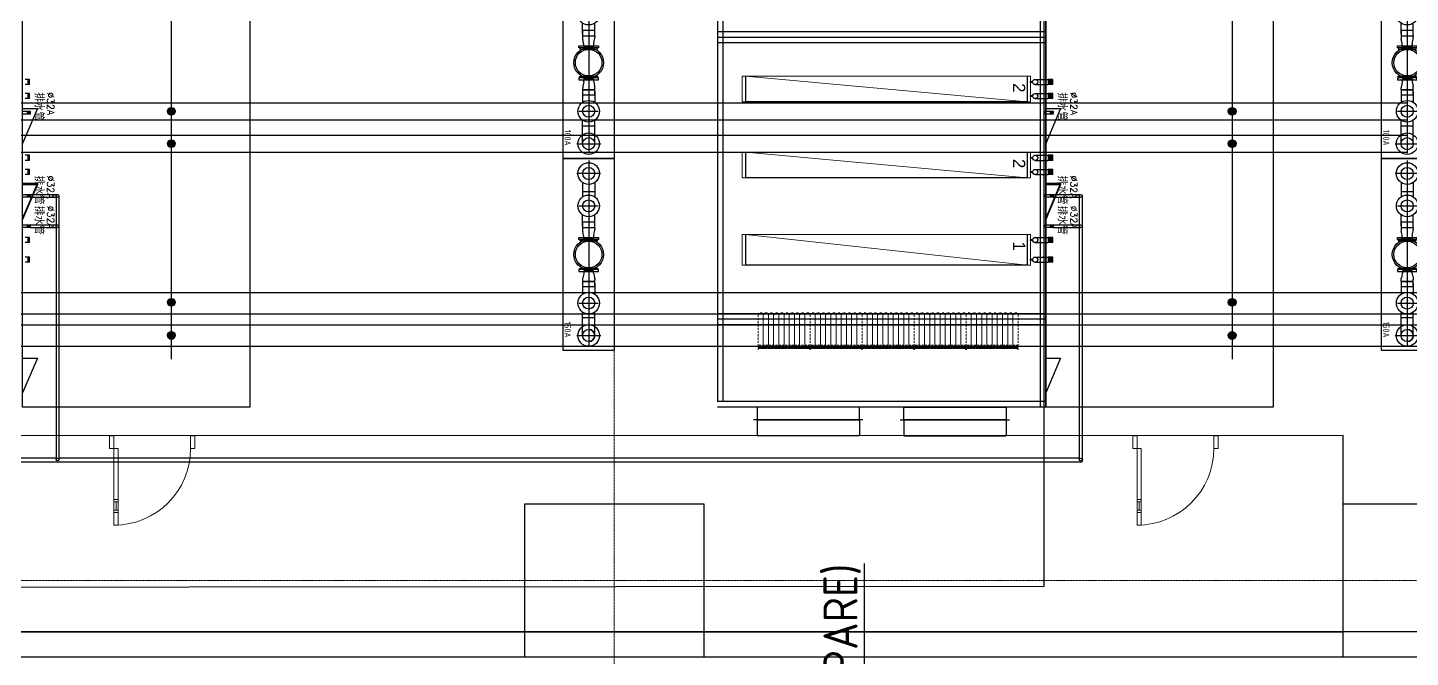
# Model space of a CAD drawing. Header units: millimetres. Extents: x -635893 to 717484, y -2208734 to -1510957.
# Drawn here: x -102925 to -86708, y -1640057 to -1632671 of the extents above; entities that cross this region are included whole.
import ezdxf
from ezdxf.enums import TextEntityAlignment as Align

# ---------------------------------------------------------------- set-up
doc = ezdxf.new("R2010")
doc.units = ezdxf.units.MM
for name, pattern in [('DASHEDX2', [38.1, 25.4, -12.7]), ('IDA - Grid Line', [3500, 2000, -500, 500, -500]), ('XFM1Q40$0$CENTER2', [1.125, 0.75, -0.125, 0.125, -0.125])]:
    doc.linetypes.add(name, pattern=pattern)
for name, color, linetype in [('0-CHR-中溫', 30, 'Continuous'), ('0-CHR-低溫', 4, 'Continuous'), ('0-CHS-中溫', 3, 'Continuous'), ('0-CHS-低溫', 5, 'Continuous'), ('0-Cod-冷凝排水', 150, 'Continuous'), ('000_CTCI_CR', 170, 'Continuous'), ('000_CTCI_CSA', 7, 'Continuous'), ('200', 7, 'Continuous'), ('M-CEQPM-MAU', 22, 'Continuous'), ('M-EQPM-TXT', 4, 'Continuous'), ('XFM1P40$0$$0$M-PIPE-TEXT-ARROR', 250, 'Continuous'), ('XFM1Q40$0$M-FOUN-LINE', 2, 'Continuous'), ('XFM1Q40$0$M-PIPE-CHWR13', 94, 'Continuous'), ('XFM1Q40$0$M-PIPE-CHWR13_CL', 93, 'XFM1Q40$0$CENTER2'), ('XFM1Q40$0$M-PIPE-CHWS5', 160, 'Continuous'), ('XFM1Q40$0$M-PIPE-CHWS5_CL', 161, 'XFM1Q40$0$CENTER2'), ('XFM1Q40$0$M-PIPE-VAVE', 2, 'Continuous'), ('XFM1Q40$0$M-PIPE-WWR28', 22, 'Continuous'), ('XFM1Q40$0$M-PIPE-WWS35', 10, 'Continuous')]:
    doc.layers.add(name, color=color, linetype=linetype)
for name, color, linetype, lineweight in [('1co fi', 2, 'Continuous', 13), ('A-_ANOTGRID_E', 7, 'Continuous', 9), ('A-_DOOR----_E', 7, 'Continuous', 9)]:
    doc.layers.add(name, color=color, linetype=linetype, lineweight=lineweight)
doc.styles.add('AA-TXT', font='isocp.shx', dxfattribs={"bigfont": 'chineset.shx'})
doc.styles.add('CHINA', font='simplex.shx', dxfattribs={"bigfont": 'chineset.shx'})
doc.styles.add('XFM1Q40$0$aa-txt', font='isocp.shx', dxfattribs={"bigfont": 'chineset.shx'})
doc.dimstyles.new('ISO-25', dxfattribs={"dimtxt": 2.5, "dimasz": 2.5, "dimexe": 1.25, "dimexo": 0.625, "dimtad": 1, "dimtxsty": 'Standard', "dimcen": 2.5, "dimadec": 0, "dimazin": 0, "dimtfac": 1, "dimtmove": 0, "dimatfit": 3, "dimfxl": 1, "dimarcsym": 0})

# ---------------------------------------------------------------- blocks, each defined once
blk = doc.blocks.new('XFM1Q40$0$R5-4')
at = {"color": 30}
for p, q in [((-5.7, 0), (-5.7, -1.6)), ((-5.7, 0), (5.7, 0)), ((-7.1, -12.7), (-7.1, -10.4)), ((7.1, -12.7), (-7.1, -12.7)), ((-5.9, -3.6), (-6.9, -8.5)), ((5.7, 0), (5.7, -1.6)), ((5.9, -3.6), (6.9, -8.5)), ((7.1, -12.7), (7.1, -10.4))]:
    blk.add_line(p, q, dxfattribs=at)
for centre, start, end in [((2.9, -10.4), 168.8131, 180), ((-15.7, -1.6), 348.8131, 0), ((15.7, -1.6), 180, 191.1869), ((-2.9, -10.4), 0, 11.1869)]:
    blk.add_arc(centre, 10, start, end, dxfattribs=at)
blk = doc.blocks.new('MT WATER')
at = {"layer": 'XFM1Q40$0$M-FOUN-LINE', "elevation": 0}
blk.add_lwpolyline([(-108645, -1636457), (-108645, -1634207), (-108045, -1634207), (-108045, -1636457)], close=True, dxfattribs=at)
at = {"layer": 'XFM1Q40$0$M-PIPE-CHWR13', "color": 30}
for p, q in [((-108416, -1634994, 0), (-108416, -1634869, 0)), ((-108274, -1634994, 0), (-108274, -1634869, 0)), ((-108416, -1635669, 0), (-108416, -1635793, 0)), ((-108273, -1635669, 0), (-108273, -1635793, 0))]:
    blk.add_line(p, q, dxfattribs=at)
at = {"layer": 'XFM1Q40$0$M-PIPE-CHWR13', "color": 30, "elevation": 0}
for points in [[(-108416, -1635016), (-108274, -1635016), (-108274, -1634954), (-108416, -1634954)], [(-108273, -1635649), (-108416, -1635649), (-108416, -1635708), (-108273, -1635708)]]:
    blk.add_lwpolyline(points, close=True, dxfattribs=at)
at = {"layer": 'XFM1Q40$0$M-PIPE-CHWR13', "color": 30}
blk.add_circle((-108345, -1634762, 0), 70.7, dxfattribs=at)
at = {"layer": 'XFM1Q40$0$M-PIPE-CHWR13_CL'}
blk.add_line((-108345, -1634636, 0), (-108345, -1636025, 0), dxfattribs=at)
at = {"layer": 'XFM1Q40$0$M-PIPE-CHWR13_CL', "color": 30}
for p, q in [((-108459, -1634762, 0), (-108231, -1634762, 0)), ((-108459, -1635902, 0), (-108231, -1635902, 0))]:
    blk.add_line(p, q, dxfattribs=at)
at = {"layer": 'XFM1Q40$0$M-PIPE-CHWS5', "color": 3}
for p, q in [((-108416, -1634488, 0), (-108416, -1634658, 0)), ((-108274, -1634488, 0), (-108274, -1634658, 0)), ((-108416, -1634594, 0), (-108274, -1634594, 0)), ((-108416, -1636282, 0), (-108416, -1636012, 0)), ((-108416, -1636071, 0), (-108274, -1636071, 0)), ((-108274, -1636282, 0), (-108274, -1636012, 0))]:
    blk.add_line(p, q, dxfattribs=at)
for centre in [(-108345, -1634382, 0), (-108345, -1636282, 0)]:
    blk.add_circle(centre, 70.7, dxfattribs=at)
at = {"layer": 'XFM1Q40$0$M-PIPE-CHWS5_CL', "color": 3}
for p, q in [((-108345, -1634229, 0), (-108345, -1634636, 0)), ((-108206, -1634382, 0), (-108485, -1634382, 0)), ((-108345, -1636028, 0), (-108345, -1636394, 0)), ((-108487, -1636282, 0), (-108204, -1636282, 0))]:
    blk.add_line(p, q, dxfattribs=at)
at = {"layer": 'XFM1Q40$0$M-PIPE-VAVE', "elevation": 0}
for points in [[(-108231, -1635156), (-108459, -1635156), (-108459, -1635133), (-108231, -1635133)], [(-108450, -1635158), (-108450, -1635173), (-108240, -1635173), (-108240, -1635158)], [(-108231, -1635508), (-108459, -1635508), (-108459, -1635532), (-108231, -1635532)], [(-108450, -1635506), (-108450, -1635491), (-108240, -1635491), (-108240, -1635506)]]:
    blk.add_lwpolyline(points, close=True, dxfattribs=at)
at = {"layer": 'XFM1Q40$0$M-PIPE-VAVE'}
for centre, radius in [((-108345, -1634382, 0), 127), ((-108345, -1634762, 0), 127), ((-108345, -1635332, 0), 175), ((-108345, -1635332, 0), 156), ((-108345, -1635902, 0), 127), ((-108345, -1636282, 0), 127)]:
    blk.add_circle(centre, radius, dxfattribs=at)
at = {"layer": 'XFM1Q40$0$M-PIPE-WWR28', "color": 30}
blk.add_line((-108274, -1634762, 0), (-108274, -1634762, 0), dxfattribs=at)
blk.add_circle((-108345, -1635902, 0), 70.7, dxfattribs=at)
at = {"layer": 'XFM1Q40$0$M-PIPE-WWS35'}
blk.add_arc((-108345, -1636282, 0), 70.7, 270, 90, dxfattribs=at)
at = {"layer": 'XFM1Q40$0$M-PIPE-CHWR13', "color": 30, "xscale": 10, "yscale": 10, "zscale": 10, "rotation": 180}
blk.add_blockref('XFM1Q40$0$R5-4', (-108345, -1635143, 0), dxfattribs=at)
at = {"layer": 'XFM1Q40$0$M-PIPE-CHWR13', "xscale": -10, "yscale": 10, "zscale": 10}
blk.add_blockref('XFM1Q40$0$R5-4', (-108344, -1635522, 0), dxfattribs=at)
at = {"layer": 'XFM1Q40$0$M-FOUN-LINE', "style": 'XFM1Q40$0$aa-txt', "width": 0.8}
blk.add_text('150A', height=75, rotation=270, dxfattribs=at).set_placement((-108591, -1636212, 0), align=Align.MIDDLE_CENTER)
blk = doc.blocks.new('LT WATER')
at = {"color": 4}
for p, q in [((-108416, -1632766, 0), (-108274, -1632766, 0)), ((-108416, -1632766, 0), (-108416, -1632788, 0)), ((-108404, -1632857, 0), (-108414, -1632808, 0)), ((-108402, -1632893, 0), (-108402, -1632876, 0)), ((-108288, -1632893, 0), (-108288, -1632876, 0)), ((-108286, -1632857, 0), (-108276, -1632808, 0)), ((-108274, -1632766, 0), (-108274, -1632788, 0)), ((-108288, -1632893, 0), (-108402, -1632893, 0)), ((-108415, -1633399, 0), (-108415, -1633377, 0)), ((-108403, -1633308, 0), (-108413, -1633357, 0)), ((-108401, -1633272, 0), (-108401, -1633289, 0)), ((-108287, -1633272, 0), (-108401, -1633272, 0)), ((-108287, -1633272, 0), (-108287, -1633289, 0)), ((-108285, -1633308, 0), (-108275, -1633357, 0)), ((-108273, -1633399, 0), (-108273, -1633377, 0)), ((-108415, -1633399, 0), (-108273, -1633399, 0))]:
    blk.add_line(p, q, dxfattribs=at)
for centre, start, end in [((-108316, -1632788, 0), 180, 191.1869), ((-108502, -1632876, 0), 0, 11.1869), ((-108188, -1632876, 0), 168.8131, 180), ((-108374, -1632788, 0), 348.8131, 0), ((-108315, -1633377, 0), 168.8131, 180), ((-108501, -1633289, 0), 348.8131, 0), ((-108187, -1633289, 0), 180, 191.1869), ((-108373, -1633377, 0), 0, 11.1869)]:
    blk.add_arc(centre, 100, start, end, dxfattribs=at)
at = {"layer": 'XFM1Q40$0$M-FOUN-LINE', "elevation": 0}
blk.add_lwpolyline([(-108645, -1634207), (-108645, -1631957), (-108045, -1631957), (-108045, -1634207)], close=True, dxfattribs=at)
at = {"layer": 'XFM1Q40$0$M-PIPE-CHWR13', "color": 4}
for p, q in [((-108416, -1632744, 0), (-108416, -1632619, 0)), ((-108274, -1632744, 0), (-108274, -1632619, 0)), ((-108416, -1633419, 0), (-108416, -1633543, 0)), ((-108273, -1633419, 0), (-108273, -1633543, 0))]:
    blk.add_line(p, q, dxfattribs=at)
at = {"layer": 'XFM1Q40$0$M-PIPE-CHWR13', "color": 4, "elevation": 0}
for points in [[(-108416, -1632766), (-108274, -1632766), (-108274, -1632704), (-108416, -1632704)], [(-108273, -1633399), (-108416, -1633399), (-108416, -1633458), (-108273, -1633458)]]:
    blk.add_lwpolyline(points, close=True, dxfattribs=at)
at = {"layer": 'XFM1Q40$0$M-PIPE-CHWR13', "color": 4}
blk.add_circle((-108345, -1632512, 0), 70.7, dxfattribs=at)
at = {"layer": 'XFM1Q40$0$M-PIPE-CHWR13_CL', "color": 4}
for p, q in [((-108345, -1632386, 0), (-108345, -1633775, 0)), ((-108459, -1632512, 0), (-108231, -1632512, 0)), ((-108459, -1633652, 0), (-108231, -1633652, 0))]:
    blk.add_line(p, q, dxfattribs=at)
at = {"layer": 'XFM1Q40$0$M-PIPE-CHWS5'}
for p, q in [((-108416, -1632238, 0), (-108416, -1632408, 0)), ((-108274, -1632238, 0), (-108274, -1632408, 0)), ((-108416, -1632344, 0), (-108274, -1632344, 0)), ((-108416, -1634032, 0), (-108416, -1633762, 0)), ((-108416, -1633821, 0), (-108274, -1633821, 0)), ((-108274, -1634032, 0), (-108274, -1633762, 0))]:
    blk.add_line(p, q, dxfattribs=at)
for centre in [(-108345, -1632132, 0), (-108345, -1634032, 0)]:
    blk.add_circle(centre, 70.7, dxfattribs=at)
at = {"layer": 'XFM1Q40$0$M-PIPE-CHWS5_CL'}
for p, q in [((-108345, -1631979, 0), (-108345, -1632386, 0)), ((-108206, -1632132, 0), (-108485, -1632132, 0)), ((-108345, -1633778, 0), (-108345, -1634144, 0)), ((-108487, -1634032, 0), (-108204, -1634032, 0))]:
    blk.add_line(p, q, dxfattribs=at)
at = {"layer": 'XFM1Q40$0$M-PIPE-VAVE', "elevation": 0}
for points in [[(-108231, -1632906), (-108459, -1632906), (-108459, -1632883), (-108231, -1632883)], [(-108450, -1632908), (-108450, -1632923), (-108240, -1632923), (-108240, -1632908)], [(-108231, -1633258), (-108459, -1633258), (-108459, -1633282), (-108231, -1633282)], [(-108450, -1633256), (-108450, -1633241), (-108240, -1633241), (-108240, -1633256)]]:
    blk.add_lwpolyline(points, close=True, dxfattribs=at)
at = {"layer": 'XFM1Q40$0$M-PIPE-VAVE'}
for centre, radius in [((-108345, -1632132, 0), 127), ((-108345, -1632512, 0), 127), ((-108345, -1633082, 0), 175), ((-108345, -1633082, 0), 156), ((-108345, -1633652, 0), 127), ((-108345, -1634032, 0), 127)]:
    blk.add_circle(centre, radius, dxfattribs=at)
at = {"layer": 'XFM1Q40$0$M-PIPE-WWR28'}
blk.add_line((-108274, -1632512, 0), (-108274, -1632512, 0), dxfattribs=at)
at = {"layer": 'XFM1Q40$0$M-PIPE-WWR28', "color": 4}
blk.add_circle((-108345, -1633652, 0), 70.7, dxfattribs=at)
at = {"layer": 'XFM1Q40$0$M-FOUN-LINE', "style": 'XFM1Q40$0$aa-txt', "width": 0.8}
blk.add_text('100A', height=75, rotation=270, dxfattribs=at).set_placement((-108591, -1633962, 0), align=Align.MIDDLE_CENTER)
blk = doc.blocks.new('A$C05B6578A')
for p, q in [((0, 35), (32, 35)), ((0, 23), (32, 23)), ((0, 12), (32, 12))]:
    blk.add_line(p, q)
blk.add_lwpolyline([(0, 0), (32, 0), (32, 88), (0, 88)], close=True)
blk = doc.blocks.new('A$C72C32AF2')
at = {"layer": '200', "rotation": 270}
blk.add_blockref('A$C05B6578A', (0, 32), dxfattribs=at)
blk = doc.blocks.new('A$C70347584')
at = {"ltscale": 3, "rotation": 90}
blk.add_blockref('A$C72C32AF2', (32, 0), dxfattribs=at)
blk = doc.blocks.new('65000CMH MAU')
at = {"layer": '000_CTCI_CR', "color": 252, "elevation": 0}
blk.add_lwpolyline([(-114985.081, -1623090.957), (-112318.071, -1623090.957), (-112318.071, -1636503.88), (-114985.081, -1636503.88)], close=True, dxfattribs=at)
at = {"layer": 'M-CEQPM-MAU'}
for p, q in [((-114902.183, -1632660.845, 0), (-114956.013, -1632660.845, 0)), ((-114902.183, -1632721.666, 0), (-114956.013, -1632721.666, 0)), ((-114902.183, -1632721.666, 0), (-114902.183, -1632660.845, 0)), ((-114902.183, -1632825.845, 0), (-114956.013, -1632825.845, 0)), ((-114902.183, -1632886.666, 0), (-114956.013, -1632886.666, 0)), ((-114902.183, -1632886.666, 0), (-114902.183, -1632825.845, 0)), ((-114902.183, -1633550.845, 0), (-114956.013, -1633550.845, 0)), ((-114902.183, -1633611.666, 0), (-114956.013, -1633611.666, 0)), ((-114902.183, -1633611.666, 0), (-114902.183, -1633550.845, 0)), ((-114902.183, -1633715.845, 0), (-114956.013, -1633715.845, 0)), ((-114902.183, -1633776.666, 0), (-114956.013, -1633776.666, 0)), ((-114902.183, -1633776.666, 0), (-114902.183, -1633715.845, 0)), ((-114902.183, -1634513.468, 0), (-114956.013, -1634513.468, 0)), ((-114902.183, -1634574.289, 0), (-114956.013, -1634574.289, 0)), ((-114902.183, -1634574.289, 0), (-114902.183, -1634513.468, 0)), ((-114902.183, -1634744.468, 0), (-114956.013, -1634744.468, 0)), ((-114902.183, -1634805.289, 0), (-114956.013, -1634805.289, 0)), ((-114902.183, -1634805.289, 0), (-114902.183, -1634744.468, 0))]:
    blk.add_line(p, q, dxfattribs=at)
at = {"layer": 'M-CEQPM-MAU', "lineweight": 13}
for p, q in [((-114923.715, -1632721.666, 0), (-114923.715, -1632660.845, 0)), ((-114912.949, -1632721.666, 0), (-114912.949, -1632660.845, 0)), ((-114923.715, -1632886.666, 0), (-114923.715, -1632825.845, 0)), ((-114912.949, -1632886.666, 0), (-114912.949, -1632825.845, 0)), ((-114923.715, -1633611.666, 0), (-114923.715, -1633550.845, 0)), ((-114912.949, -1633611.666, 0), (-114912.949, -1633550.845, 0)), ((-114923.715, -1633776.666, 0), (-114923.715, -1633715.845, 0)), ((-114912.949, -1633776.666, 0), (-114912.949, -1633715.845, 0)), ((-114923.715, -1634574.289, 0), (-114923.715, -1634513.468, 0)), ((-114912.949, -1634574.289, 0), (-114912.949, -1634513.468, 0)), ((-114923.715, -1634805.289, 0), (-114923.715, -1634744.468, 0)), ((-114912.949, -1634805.289, 0), (-114912.949, -1634744.468, 0))]:
    blk.add_line(p, q, dxfattribs=at)
at = {"layer": 'M-CEQPM-MAU', "elevation": 0}
for points in [[(-114985.081, -1633003.755), (-114810.661, -1633003.755), (-114985.081, -1633413.755)], [(-114985.081, -1633879.379), (-114810.661, -1633879.379), (-114985.081, -1634289.379)], [(-114985.081, -1633893.755), (-114810.661, -1633893.755), (-114985.081, -1634303.755)], [(-114985.081, -1635928.88), (-114810.661, -1635928.88), (-114985.081, -1636338.88)]]:
    blk.add_lwpolyline(points, close=True, dxfattribs=at)
at = {"layer": 'M-CEQPM-MAU', "ltscale": 3, "xscale": -1, "rotation": 90}
for p in [(-114897.456, -1633034.7, 0), (-114897.456, -1634011.731, 0), (-114897.456, -1634366.109, 0)]:
    blk.add_blockref('A$C70347584', p, dxfattribs=at)
at = {"layer": 'M-CEQPM-MAU', "char_height": 93.86, "width": 705.40414, "attachment_point": 7, "rotation": 270, "style": 'CHINA'}
for insert in [(-114843.444, -1632811.95, 0), (-114843.444, -1633788.98, 0), (-114843.444, -1634143.358, 0)]:
    blk.add_mtext('\\pxsa0.53271;{\\H0.85233x;%%C32A\\P}排水管', dxfattribs=dict(at, insert=insert))
blk = doc.blocks.new('12.132131')
at = {"layer": '1co fi', "linetype": 'DASHEDX2'}
h = blk.add_hatch(dxfattribs=at)
h.set_pattern_fill('ANSI37', color=252, scale=100, style=0)
h.set_pattern_definition([(45, (4112.396, -56.011), (-8.838835, 8.838835), []), (135, (4112.396, -56.011), (-8.838835, -8.838835), [])])
h.paths.add_polyline_path([(4539, 2049), (4564, 2049), (4564, 2644), (4539, 2644)])
at = {"layer": '1co fi', "color": 252, "linetype": 'DASHEDX2'}
for p, q in [((4527, 2651), (4577, 2651)), ((4527, 2041), (4527, 2651)), ((4577, 2644), (4577, 2651)), ((4527, 2049), (4527, 2041)), ((4527, 2041), (4577, 2041)), ((4577, 2049), (4577, 2041))]:
    blk.add_line(p, q, dxfattribs=at)
blk.add_lwpolyline([(4564, 2049), (4564, 2644), (4539, 2644), (4539, 2049)], close=True, dxfattribs=at)
blk = doc.blocks.new('pre')
at = {"layer": '1co fi', "color": 252}
blk.add_blockref('12.132131', (-4577, -2041), dxfattribs=at)
blk = doc.blocks.new('A$C6C8E4D39')
at = {"layer": '1co fi', "color": 252, "linetype": 'DASHEDX2'}
for p, q in [((24, 610), (381, 610)), ((24, 610), (381, 610)), ((24, 549), (381, 549)), ((24, 488), (381, 488)), ((381, 549), (27, 549)), ((381, 488), (27, 488)), ((24, 427), (381, 427)), ((24, 366), (381, 366)), ((381, 427), (27, 427)), ((381, 366), (27, 366)), ((24, 305), (381, 305)), ((24, 244), (381, 244)), ((24, 183), (381, 183)), ((381, 305), (27, 305)), ((381, 244), (27, 244)), ((381, 183), (27, 183)), ((24, 122), (381, 122)), ((24, 61), (381, 61)), ((381, 122), (27, 122)), ((381, 61), (27, 61)), ((24, 0), (381, 0)), ((24, 0), (381, 0))]:
    blk.add_line(p, q, dxfattribs=at)
for centre in [(31, 579), (31, 518), (31, 457), (31, 396), (31, 335), (31, 274), (31, 213), (31, 152), (31, 91), (31, 30)]:
    blk.add_arc(centre, 31.1, 97.7308, 256.5059, dxfattribs=at)
blk = doc.blocks.new('*D1077')
at = {"layer": '000_CTCI_CR', "color": 0, "lineweight": -2, "transparency": 16777216}
for p, q in [((-94504, -1635097), (-94504, -1635458)), ((-91202, -1635097), (-91202, -1635458)), ((-91205, -1635457), (-94502, -1635457))]:
    blk.add_line(p, q, dxfattribs=at)
at = {"layer": '000_CTCI_CR', "color": 0, "transparency": 16777216}
for points in [[(-94502, -1635456), (-94502, -1635457), (-94504, -1635457)], [(-91205, -1635456), (-91205, -1635457), (-91202, -1635457)]]:
    blk.add_solid(points, dxfattribs=at)
at = {"layer": 'Defpoints', "color": 0, "transparency": 16777216}
for p in [(-94504, -1635097), (-91202, -1635097), (-94504, -1635457)]:
    blk.add_point(p, dxfattribs=at)
at = {"layer": '000_CTCI_CR', "color": 0, "transparency": 16777216, "insert": (-94004, -1635455), "char_height": 2.5, "attachment_point": 5}
blk.add_mtext('{\\H0.6x;3302,32}', dxfattribs=at)
blk = doc.blocks.new('*D1078')
at = {"layer": '000_CTCI_CR', "color": 0, "lineweight": -2, "transparency": 16777216}
for p, q in [((-94504, -1634132), (-94504, -1634432)), ((-91202, -1634132), (-91202, -1634432)), ((-91205, -1634431), (-94502, -1634431))]:
    blk.add_line(p, q, dxfattribs=at)
at = {"layer": '000_CTCI_CR', "color": 0, "transparency": 16777216}
for points in [[(-94502, -1634431), (-94502, -1634432), (-94504, -1634431)], [(-91205, -1634431), (-91205, -1634432), (-91202, -1634431)]]:
    blk.add_solid(points, dxfattribs=at)
at = {"layer": 'Defpoints', "color": 0, "transparency": 16777216}
for p in [(-94504, -1634131), (-91202, -1634131), (-94504, -1634431)]:
    blk.add_point(p, dxfattribs=at)
at = {"layer": '000_CTCI_CR', "color": 0, "transparency": 16777216, "insert": (-94004, -1634430), "char_height": 2.5, "attachment_point": 5}
blk.add_mtext('{\\H0.6x;3302,32}', dxfattribs=at)
blk = doc.blocks.new('*D1079')
at = {"layer": '000_CTCI_CR', "color": 0, "lineweight": -2, "transparency": 16777216}
for p, q in [((-94504, -1633242), (-94504, -1633542)), ((-91202, -1633242), (-91202, -1633542)), ((-91205, -1633541), (-94502, -1633541))]:
    blk.add_line(p, q, dxfattribs=at)
at = {"layer": '000_CTCI_CR', "color": 0, "transparency": 16777216}
for points in [[(-94502, -1633541), (-94502, -1633542), (-94504, -1633541)], [(-91205, -1633541), (-91205, -1633542), (-91202, -1633541)]]:
    blk.add_solid(points, dxfattribs=at)
at = {"layer": 'Defpoints', "color": 0, "transparency": 16777216}
for p in [(-94504, -1633241), (-91202, -1633241), (-94504, -1633541)]:
    blk.add_point(p, dxfattribs=at)
at = {"layer": '000_CTCI_CR', "color": 0, "transparency": 16777216, "insert": (-94004, -1633540), "char_height": 2.5, "attachment_point": 5}
blk.add_mtext('{\\H0.6x;3302,32}', dxfattribs=at)
blk = doc.blocks.new('*D1080')
at = {"layer": '000_CTCI_CR', "color": 0, "lineweight": -2, "transparency": 16777216}
for p, q in [((-92650, -1637272), (-92650, -1637459)), ((-91450, -1637272), (-91450, -1637459)), ((-92648, -1637457), (-91453, -1637457))]:
    blk.add_line(p, q, dxfattribs=at)
at = {"layer": '000_CTCI_CR', "color": 0, "transparency": 16777216}
for points in [[(-92648, -1637457), (-92648, -1637458), (-92650, -1637457)], [(-91453, -1637457), (-91453, -1637458), (-91450, -1637457)]]:
    blk.add_solid(points, dxfattribs=at)
at = {"layer": 'Defpoints', "color": 0, "transparency": 16777216}
for p in [(-92650, -1637271), (-91450, -1637271), (-91450, -1637457)]:
    blk.add_point(p, dxfattribs=at)
at = {"layer": '000_CTCI_CR', "color": 0, "transparency": 16777216, "insert": (-92050, -1637455), "char_height": 2.5, "attachment_point": 5}
blk.add_mtext('1200', dxfattribs=at)
blk = doc.blocks.new('*D1081')
at = {"layer": '000_CTCI_CR', "color": 0, "lineweight": -2, "transparency": 16777216}
for p, q in [((-94370, -1637272), (-94370, -1637459)), ((-93170, -1637272), (-93170, -1637459)), ((-93173, -1637457), (-94368, -1637457))]:
    blk.add_line(p, q, dxfattribs=at)
at = {"layer": '000_CTCI_CR', "color": 0, "transparency": 16777216}
for points in [[(-94368, -1637457), (-94368, -1637458), (-94370, -1637457)], [(-93173, -1637457), (-93173, -1637458), (-93170, -1637457)]]:
    blk.add_solid(points, dxfattribs=at)
at = {"layer": 'Defpoints', "color": 0, "transparency": 16777216}
for p in [(-94370, -1637271), (-93170, -1637271), (-94370, -1637457)]:
    blk.add_point(p, dxfattribs=at)
at = {"layer": '000_CTCI_CR', "color": 0, "transparency": 16777216, "insert": (-93770, -1637455), "char_height": 2.5, "attachment_point": 5}
blk.add_mtext('1200', dxfattribs=at)
blk = doc.blocks.new('IDA - F - Single - Swing - VP - 1000L X 2200H - DOOR TYPE - FIRE RATING-9849342-PH1 LEVEL B1 CARPARK')
at = {"layer": 'A-_DOOR----_E', "color": 252}
for p, q in [((450, 975), (400, 975)), ((400, 975), (400, 75)), ((450, 75), (450, 975)), ((400, 825), (450, 825)), ((400, 800), (450, 800)), ((400, 700), (450, 700)), ((400, 675), (450, 675)), ((425, 800), (425, 700)), ((-450, 75), (-500, 75)), ((-500, 75), (-500, -75)), ((-450, -75), (-450, 75)), ((400, 75), (450, 75)), ((500, 75), (450, 75)), ((450, 75), (450, -75)), ((500, -75), (500, 75)), ((-500, -75), (-450, -75)), ((450, -75), (500, -75))]:
    blk.add_line(p, q, dxfattribs=at)
blk.add_arc((450, 75), 900, 90, 180, dxfattribs=at)
blk.add_arc((450, 75), 900, 90, 180, dxfattribs=at)

msp = doc.modelspace()

# ---------------------------------------------------------------- hatches: boundary and pattern name
at = {"layer": 'XFM1P40$0$$0$M-PIPE-TEXT-ARROR', "true_color": 0xffffff}
h = msp.add_hatch(color=7, dxfattribs=at)
h.dxf.hatch_style = 1
edge = h.paths.add_edge_path()
edge.add_arc((-101240.784, -1633652.469), 45.597, 0, 360)
h = msp.add_hatch(color=7, dxfattribs=at)
h.dxf.hatch_style = 1
edge = h.paths.add_edge_path()
edge.add_arc((-101240.784, -1633652.469), 45.597, 0, 360)
h = msp.add_hatch(dxfattribs=at)
h.set_pattern_fill('ANGLE', scale=100)
h.set_pattern_definition([(0, (12691.24, 29235.7), (0, 698.5), [508, -190.5]), (90, (12691.24, 29235.7), (-698.5, 4e-14), [508, -190.5])])
h.paths.add_polyline_path([(-101195.187, -1633627.385, 0.414213562), (-101240.784, -1633581.788), (-101240.784, -1633672.982, 0.414213562)])
h.paths.add_polyline_path([(-101240.784, -1633581.788, 0.414213562), (-101286.381, -1633627.385, 0.414213562), (-101240.784, -1633672.982)])
h = msp.add_hatch(color=7, dxfattribs=at)
h.dxf.hatch_style = 1
edge = h.paths.add_edge_path()
edge.add_arc((-88798.03, -1633652.469), 45.597, 0, 360)
h = msp.add_hatch(color=7, dxfattribs=at)
h.dxf.hatch_style = 1
edge = h.paths.add_edge_path()
edge.add_arc((-88798.03, -1633652.469), 45.597, 0, 360)
h = msp.add_hatch(color=7, dxfattribs=at)
h.dxf.hatch_style = 1
edge = h.paths.add_edge_path()
edge.add_arc((-101240.784, -1634032.469), 45.597, 0, 360)
h = msp.add_hatch(color=7, dxfattribs=at)
h.dxf.hatch_style = 1
edge = h.paths.add_edge_path()
edge.add_arc((-101240.784, -1634032.469), 45.597, 0, 360)
h = msp.add_hatch(dxfattribs=at)
h.set_pattern_fill('ANGLE', scale=100)
h.set_pattern_definition([(0, (12691.24, 28855.7), (0, 698.5), [508, -190.5]), (90, (12691.24, 28855.7), (-698.5, 4e-14), [508, -190.5])])
h.paths.add_polyline_path([(-101195.187, -1634007.385, 0.414213562), (-101240.784, -1633961.788), (-101240.784, -1634052.982, 0.414213562)])
h.paths.add_polyline_path([(-101240.784, -1633961.788, 0.414213562), (-101286.381, -1634007.385, 0.414213562), (-101240.784, -1634052.982)])
h = msp.add_hatch(color=7, dxfattribs=at)
h.dxf.hatch_style = 1
edge = h.paths.add_edge_path()
edge.add_arc((-88798.03, -1634032.469), 45.597, 0, 360)
h = msp.add_hatch(color=7, dxfattribs=at)
h.dxf.hatch_style = 1
edge = h.paths.add_edge_path()
edge.add_arc((-88798.03, -1634032.469), 45.597, 0, 360)
h = msp.add_hatch(dxfattribs=at)
h.set_pattern_fill('ANGLE', scale=100)
h.set_pattern_definition([(0, (12691.24, 27012.2), (0, 698.5), [508, -190.5]), (90, (12691.24, 27012.2), (-698.5, 4e-14), [508, -190.5])])
h.paths.add_polyline_path([(-101195.187, -1635850.915, 0.414213562), (-101240.784, -1635805.318), (-101240.784, -1635896.512, 0.414213562)])
h.paths.add_polyline_path([(-101240.784, -1635805.318, 0.414213562), (-101286.381, -1635850.915, 0.414213562), (-101240.784, -1635896.512)])
h = msp.add_hatch(color=7, dxfattribs=at)
h.dxf.hatch_style = 1
edge = h.paths.add_edge_path()
edge.add_arc((-101240.784, -1635892.861), 45.597, 0, 360)
h = msp.add_hatch(color=7, dxfattribs=at)
h.dxf.hatch_style = 1
edge = h.paths.add_edge_path()
edge.add_arc((-101240.784, -1635893.187), 45.597, 0, 360)
h = msp.add_hatch(color=7, dxfattribs=at)
h.dxf.hatch_style = 1
edge = h.paths.add_edge_path()
edge.add_arc((-88798.03, -1635892.861), 45.597, 0, 360)
h = msp.add_hatch(color=7, dxfattribs=at)
h.dxf.hatch_style = 1
edge = h.paths.add_edge_path()
edge.add_arc((-88798.03, -1635893.187), 45.597, 0, 360)
h = msp.add_hatch(color=7, dxfattribs=at)
h.dxf.hatch_style = 1
edge = h.paths.add_edge_path()
edge.add_arc((-101240.784, -1636281.544), 45.597, 0, 360)
h = msp.add_hatch(color=7, dxfattribs=at)
h.dxf.hatch_style = 1
edge = h.paths.add_edge_path()
edge.add_arc((-101240.784, -1636281.544), 45.597, 0, 360)
h = msp.add_hatch(color=7, dxfattribs=at)
h.dxf.hatch_style = 1
edge = h.paths.add_edge_path()
edge.add_arc((-88798.03, -1636281.544), 45.597, 0, 360)
h = msp.add_hatch(color=7, dxfattribs=at)
h.dxf.hatch_style = 1
edge = h.paths.add_edge_path()
edge.add_arc((-88798.03, -1636281.544), 45.597, 0, 360)

# ---------------------------------------------------------------- linework, layer by layer
at = {"color": 252, "elevation": 0}
for points in [[(-97095.061, -1638256.826), (-94995.061, -1638256.826), (-94995.061, -1640056.826), (-97095.061, -1640056.826)], [(-87495.061, -1638256.826), (-85395.061, -1638256.826), (-85395.061, -1640056.826), (-87495.061, -1640056.826)]]:
    msp.add_lwpolyline(points, close=True, dxfattribs=at)
at = {"layer": '0-CHR-中溫', "ltscale": 1000}
for p, q in [((-122075.359, -1635775.999, 0), (-86445.061, -1635775.999, 0)), ((-122075.359, -1636025.999, 0), (-86445.061, -1636025.999, 0))]:
    msp.add_line(p, q, dxfattribs=at)
at = {"layer": '0-CHR-低溫', "elevation": 0}
for points in [[(-122075.359, -1633552.469), (-86745.061, -1633552.469)], [(-122075.359, -1633752.469), (-86745.061, -1633752.469)]]:
    msp.add_lwpolyline(points, dxfattribs=at)
at = {"layer": '0-CHS-中溫', "ltscale": 1000}
for p, q in [((-122075.359, -1636156.544, 0), (-86435.986, -1636156.544, 0)), ((-122075.359, -1636406.544, 0), (-86435.986, -1636406.544, 0))]:
    msp.add_line(p, q, dxfattribs=at)
at = {"layer": '0-CHS-低溫', "elevation": 0}
for points in [[(-122075.359, -1633932.469), (-86745.061, -1633932.469)], [(-122075.359, -1634132.469), (-86745.061, -1634132.469)]]:
    msp.add_lwpolyline(points, dxfattribs=at)
at = {"layer": '0-Cod-冷凝排水', "elevation": 0}
for points in [[(-102897.446, -1634629.114), (-102574.754, -1634629.114)], [(-102897.446, -1634661.365), (-102574.754, -1634661.365)], [(-102590.879, -1634645.239), (-102590.879, -1637735.804)], [(-102558.628, -1634645.239), (-102558.628, -1637735.804)], [(-90897.446, -1634629.114), (-90574.754, -1634629.114)], [(-90897.446, -1634661.365), (-90574.754, -1634661.365)], [(-90590.879, -1634645.239), (-90590.879, -1637735.804)], [(-90558.628, -1634645.239), (-90558.628, -1637735.804)], [(-102897.446, -1634983.492), (-102574.754, -1634983.492)], [(-90897.446, -1634983.492), (-90574.754, -1634983.492)], [(-102897.446, -1635015.743), (-102574.754, -1635015.743)], [(-90897.446, -1635015.743), (-90574.754, -1635015.743)], [(-102590.879, -1637719.678), (-121253.515, -1637719.678)], [(-90590.879, -1637719.678), (-102558.628, -1637719.678)], [(-90574.754, -1637769.678), (-121253.515, -1637769.678)]]:
    msp.add_lwpolyline(points, dxfattribs=at)
at = {"layer": '0-Cod-冷凝排水'}
for centre in [(-102574.754, -1634645.239, 0), (-90574.754, -1634645.239, 0), (-102574.754, -1634999.618, 0), (-90574.754, -1634999.618, 0), (-102574.754, -1637735.804, 0), (-90574.754, -1637735.804, 0)]:
    msp.add_circle(centre, 16.125, dxfattribs=at)
msp.add_arc((-90574.754, -1637744.678, 0), 25, 270, 49.8329062, dxfattribs=at)
at = {"layer": '000_CTCI_CR', "color": 3}
for p, q in [((-94835.07, -1623708.34, 0), (-94835.07, -1637056.263, 0)), ((-94770.07, -1623773.34, 0), (-94770.07, -1637056.263, 0)), ((-91050.07, -1623708.34, 0), (-91050.07, -1637121.263, 0)), ((-90985.07, -1623708.34, 0), (-90985.07, -1637121.263, 0)), ((-90985.07, -1632721.138, 0), (-94835.07, -1632721.138, 0)), ((-90985.07, -1632786.138, 0), (-94835.07, -1632786.138, 0)), ((-90985.07, -1632851.138, 0), (-94835.07, -1632851.138, 0)), ((-91107.583, -1633278.227, 0), (-90956.002, -1633278.227, 0)), ((-91107.583, -1633339.048, 0), (-90956.002, -1633339.048, 0)), ((-90902.173, -1633278.227, 0), (-90956.002, -1633278.227, 0)), ((-90902.173, -1633339.048, 0), (-90956.002, -1633339.048, 0)), ((-90902.173, -1633339.048, 0), (-90902.173, -1633278.227, 0)), ((-91107.583, -1633443.227, 0), (-90956.002, -1633443.227, 0)), ((-91107.583, -1633504.048, 0), (-90956.002, -1633504.048, 0)), ((-90902.173, -1633443.227, 0), (-90956.002, -1633443.227, 0)), ((-90902.173, -1633504.048, 0), (-90956.002, -1633504.048, 0)), ((-90902.173, -1633504.048, 0), (-90902.173, -1633443.227, 0)), ((-91107.583, -1634168.227, 0), (-90956.002, -1634168.227, 0)), ((-90902.173, -1634168.227, 0), (-90956.002, -1634168.227, 0)), ((-90902.173, -1634229.048, 0), (-90902.173, -1634168.227, 0)), ((-91107.583, -1634229.048, 0), (-90956.002, -1634229.048, 0)), ((-91107.583, -1634333.227, 0), (-90956.002, -1634333.227, 0)), ((-90902.173, -1634229.048, 0), (-90956.002, -1634229.048, 0)), ((-90902.173, -1634333.227, 0), (-90956.002, -1634333.227, 0)), ((-90902.173, -1634394.048, 0), (-90902.173, -1634333.227, 0)), ((-91107.583, -1634394.048, 0), (-90956.002, -1634394.048, 0)), ((-90902.173, -1634394.048, 0), (-90956.002, -1634394.048, 0)), ((-91107.583, -1635130.851, 0), (-90956.002, -1635130.851, 0)), ((-90902.173, -1635130.851, 0), (-90956.002, -1635130.851, 0)), ((-90902.173, -1635191.672, 0), (-90902.173, -1635130.851, 0)), ((-91107.583, -1635191.672, 0), (-90956.002, -1635191.672, 0)), ((-90902.173, -1635191.672, 0), (-90956.002, -1635191.672, 0)), ((-91107.583, -1635361.851, 0), (-90956.002, -1635361.851, 0)), ((-91107.583, -1635422.672, 0), (-90956.002, -1635422.672, 0)), ((-90902.173, -1635361.851, 0), (-90956.002, -1635361.851, 0)), ((-90902.173, -1635422.672, 0), (-90956.002, -1635422.672, 0)), ((-90902.173, -1635422.672, 0), (-90902.173, -1635361.851, 0)), ((-90985.07, -1636026.263, 0), (-94835.07, -1636026.263, 0)), ((-90985.07, -1636091.263, 0), (-94835.07, -1636091.263, 0)), ((-90985.07, -1636156.263, 0), (-94835.07, -1636156.263, 0)), ((-90985.07, -1637056.263, 0), (-94835.07, -1637056.263, 0)), ((-90985.07, -1637121.263, 0), (-94835.07, -1637121.263, 0)), ((-93130.07, -1637271.263, 0), (-94410.07, -1637271.263, 0)), ((-92690.07, -1637271.263, 0), (-91410.07, -1637271.263, 0))]:
    msp.add_line(p, q, dxfattribs=at)
at = {"layer": '000_CTCI_CR', "color": 3, "lineweight": 15}
for p, q in [((-94504.497, -1633241.138, 0), (-91202.173, -1633541.138, 0)), ((-91202.173, -1633241.138, 0), (-91202.173, -1633541.138, 0)), ((-94504.497, -1634131.138, 0), (-91202.173, -1634431.138, 0)), ((-91202.173, -1634131.138, 0), (-91202.173, -1634431.138, 0)), ((-94504.497, -1635096.761, 0), (-91202.173, -1635456.761, 0)), ((-91202.173, -1635096.761, 0), (-91202.173, -1635456.761, 0))]:
    msp.add_line(p, q, dxfattribs=at)
at = {"layer": '000_CTCI_CR', "color": 3, "lineweight": 13}
for p, q in [((-90956.002, -1633278.227, 0), (-90956.002, -1633339.048, 0)), ((-90945.236, -1633339.048, 0), (-90945.236, -1633278.227, 0)), ((-90934.47, -1633339.048, 0), (-90934.47, -1633278.227, 0)), ((-90923.704, -1633339.048, 0), (-90923.704, -1633278.227, 0)), ((-90912.939, -1633339.048, 0), (-90912.939, -1633278.227, 0)), ((-90956.002, -1633443.227, 0), (-90956.002, -1633504.048, 0)), ((-90945.236, -1633504.048, 0), (-90945.236, -1633443.227, 0)), ((-90934.47, -1633504.048, 0), (-90934.47, -1633443.227, 0)), ((-90923.704, -1633504.048, 0), (-90923.704, -1633443.227, 0)), ((-90912.939, -1633504.048, 0), (-90912.939, -1633443.227, 0)), ((-90956.002, -1634168.227, 0), (-90956.002, -1634229.048, 0)), ((-90945.236, -1634229.048, 0), (-90945.236, -1634168.227, 0)), ((-90934.47, -1634229.048, 0), (-90934.47, -1634168.227, 0)), ((-90923.704, -1634229.048, 0), (-90923.704, -1634168.227, 0)), ((-90912.939, -1634229.048, 0), (-90912.939, -1634168.227, 0)), ((-90956.002, -1634333.227, 0), (-90956.002, -1634394.048, 0)), ((-90945.236, -1634394.048, 0), (-90945.236, -1634333.227, 0)), ((-90934.47, -1634394.048, 0), (-90934.47, -1634333.227, 0)), ((-90923.704, -1634394.048, 0), (-90923.704, -1634333.227, 0)), ((-90912.939, -1634394.048, 0), (-90912.939, -1634333.227, 0)), ((-90956.002, -1635130.851, 0), (-90956.002, -1635191.672, 0)), ((-90945.236, -1635191.672, 0), (-90945.236, -1635130.851, 0)), ((-90934.47, -1635191.672, 0), (-90934.47, -1635130.851, 0)), ((-90923.704, -1635191.672, 0), (-90923.704, -1635130.851, 0)), ((-90912.939, -1635191.672, 0), (-90912.939, -1635130.851, 0)), ((-90956.002, -1635361.851, 0), (-90956.002, -1635422.672, 0)), ((-90945.236, -1635422.672, 0), (-90945.236, -1635361.851, 0)), ((-90934.47, -1635422.672, 0), (-90934.47, -1635361.851, 0)), ((-90923.704, -1635422.672, 0), (-90923.704, -1635361.851, 0)), ((-90912.939, -1635422.672, 0), (-90912.939, -1635361.851, 0))]:
    msp.add_line(p, q, dxfattribs=at)
at = {"layer": '000_CTCI_CR', "color": 252, "elevation": 0}
for points in [[(-90985.07, -1623708.34), (-88318.06, -1623708.34), (-88318.06, -1637121.263), (-90985.07, -1637121.263)], [(-87495.061, -1637456.73), (-118995.061, -1637457.278), (-118995.061, -1639757.469), (-87495.061, -1639756.921)]]:
    msp.add_lwpolyline(points, close=True, dxfattribs=at)
at = {"layer": '000_CTCI_CR', "color": 3, "lineweight": 15, "elevation": 0}
for points in [[(-91162.173, -1633241.138), (-91162.173, -1633541.138), (-94544.497, -1633541.138), (-94544.497, -1633241.138)], [(-91162.173, -1634131.138), (-91162.173, -1634431.138), (-94544.497, -1634431.138), (-94544.497, -1634131.138)], [(-91162.173, -1635096.761), (-91162.173, -1635456.761), (-94544.497, -1635456.761), (-94544.497, -1635096.761)]]:
    msp.add_lwpolyline(points, close=True, dxfattribs=at)
at = {"layer": '000_CTCI_CR', "color": 3, "elevation": 0}
for points in [[(-91137.559, -1633313.763), (-91162.173, -1633313.763), (-91162.173, -1633303.513), (-91137.559, -1633303.513)], [(-91137.559, -1633478.763), (-91162.173, -1633478.763), (-91162.173, -1633468.513), (-91137.559, -1633468.513)], [(-91137.559, -1634203.763), (-91162.173, -1634203.763), (-91162.173, -1634193.513), (-91137.559, -1634193.513)], [(-91137.559, -1634368.763), (-91162.173, -1634368.763), (-91162.173, -1634358.513), (-91137.559, -1634358.513)], [(-91137.559, -1635166.386), (-91162.173, -1635166.386), (-91162.173, -1635156.136), (-91137.559, -1635156.136)], [(-91137.559, -1635397.386), (-91162.173, -1635397.386), (-91162.173, -1635387.136), (-91137.559, -1635387.136)]]:
    msp.add_lwpolyline(points, dxfattribs=at)
for points in [[(-90985.07, -1633621.138), (-90810.65, -1633621.138), (-90985.07, -1634031.138)], [(-90985.07, -1634496.761), (-90810.65, -1634496.761), (-90985.07, -1634906.761)], [(-90985.07, -1634511.138), (-90810.65, -1634511.138), (-90985.07, -1634921.138)], [(-90985.07, -1636546.263), (-90810.65, -1636546.263), (-90985.07, -1636956.263)], [(-93170.07, -1637121.263), (-94370.07, -1637121.263), (-94370.07, -1637271.263), (-93170.07, -1637271.263)], [(-92650.07, -1637121.263), (-91450.07, -1637121.263), (-91450.07, -1637271.263), (-92650.07, -1637271.263)]]:
    msp.add_lwpolyline(points, close=True, dxfattribs=at)
at = {"layer": '000_CTCI_CR', "color": 3}
for centre in [(-91107.583, -1633308.638, 0), (-91107.583, -1633473.638, 0), (-91107.583, -1634198.638, 0), (-91107.583, -1634363.638, 0), (-91107.583, -1635161.261, 0), (-91107.583, -1635392.261, 0)]:
    msp.add_circle(centre, 30.41, dxfattribs=at)
at = {"layer": '000_CTCI_CSA', "color": 252, "elevation": 0}
for points in [[(-162744.855, -1589068.065), (-164894.926, -1589067.614), (-164895.061, -1546157.217), (-94995.508, -1546157.61), (-94995.508, -1561947.532), (-87795.059, -1561947.534), (-87795.062, -1570157.61), (-85395.061, -1570157.61), (-85395.061, -1606157.61), (-75795.059, -1606157.61), (-75795.061, -1625257.404), (-71035.061, -1625257.403), (-71035.063, -1640056.825), (-145095.508, -1640056.826), (-145095.061, -1606156.826)], [(-162744.855, -1588767.609), (-164594.927, -1588767.614), (-164595.06, -1546457.219), (-95295.508, -1546457.608), (-95295.508, -1562247.532), (-88095.06, -1562247.534), (-88095.062, -1570457.61), (-85695.061, -1570457.61), (-85695.061, -1606457.61), (-76095.059, -1606457.61), (-76095.061, -1625557.404), (-71335.061, -1625557.403), (-71335.062, -1639756.825), (-144795.508, -1639756.826), (-144795.506, -1606156.826)]]:
    msp.add_lwpolyline(points, dxfattribs=at)
at = {"layer": '000_CTCI_CSA', "color": 252, "ltscale": 0.1, "elevation": 0}
msp.add_lwpolyline([(-124695.038, -1598363.102), (-90994.747, -1598363.165), (-90994.747, -1619425.492), (-91005.948, -1619425.492), (-91005.948, -1639225.491), (-121095.061, -1639248.808), (-121095.061, -1629649.452), (-124695.199, -1629649.452), (-124695.061, -1598591.092)], dxfattribs=at)
at = {"layer": 'A-_ANOTGRID_E', "color": 252, "linetype": 'IDA - Grid Line', "ltscale": 0.005}
for p, q in [((-96045.061, -1526391.026, 0), (-96045.061, -1656232.232, 0)), ((-54960.328, -1639156.826, 0), (-189425.313, -1639156.826, 0))]:
    msp.add_line(p, q, dxfattribs=at)
at = {"layer": 'XFM1P40$0$$0$M-PIPE-TEXT-ARROR', "color": 7}
for p, q in [((-101240.784, -1633552.469, 0), (-101240.784, -1633752.469, 0)), ((-88798.03, -1633552.469, 0), (-88798.03, -1633752.469, 0)), ((-101240.784, -1633932.469, 0), (-101240.784, -1634132.469, 0)), ((-88798.03, -1633932.469, 0), (-88798.03, -1634132.469, 0))]:
    msp.add_line(p, q, dxfattribs=at)
for points in [[(-101240.784, -1629402.424), (-101240.784, -1636560.756)], [(-88798.03, -1629402.424), (-88798.03, -1636560.756)]]:
    msp.add_lwpolyline(points, dxfattribs=at)
for centre in [(-101240.784, -1633652.469, 0), (-101240.784, -1633652.469, 0), (-88798.03, -1633652.469, 0), (-88798.03, -1633652.469, 0), (-101240.784, -1634032.469, 0), (-101240.784, -1634032.469, 0), (-88798.03, -1634032.469, 0), (-88798.03, -1634032.469, 0), (-101240.784, -1635892.861, 0), (-101240.784, -1635892.861, 0), (-88798.03, -1635892.861, 0), (-88798.03, -1635892.861, 0), (-101240.784, -1636281.544, 0), (-101240.784, -1636281.544, 0), (-88798.03, -1636281.544, 0), (-88798.03, -1636281.544, 0)]:
    msp.add_circle(centre, 45.597, dxfattribs=at)

# ---------------------------------------------------------------- block references
at = {"color": 252}
for name, p in [('LT WATER', (12000, 0)), ('LT WATER', (21600, 0, 0)), ('MT WATER', (12000, 0)), ('MT WATER', (21600, 0, 0))]:
    msp.add_blockref(name, p, dxfattribs=at)
at = {"layer": '000_CTCI_CR'}
msp.add_blockref('65000CMH MAU', (12000.011, -617.383, 0), dxfattribs=at)
at = {"layer": '000_CTCI_CR', "color": 3, "ltscale": 3, "xscale": -1, "rotation": 90}
for p in [(-90897.446, -1633652.083, 0), (-90897.446, -1634629.114, 0), (-90897.446, -1634983.492, 0)]:
    msp.add_blockref('A$C70347584', p, dxfattribs=at)
at = {"layer": '000_CTCI_CR', "color": 3, "xscale": -1, "rotation": 90}
for name, p in [('A$C6C8E4D39', (-93748.597, -1636015.123, 0)), ('A$C6C8E4D39', (-93138.597, -1636015.123, 0)), ('A$C6C8E4D39', (-92528.597, -1636015.123, 0)), ('A$C6C8E4D39', (-91918.597, -1636015.123, 0)), ('A$C6C8E4D39', (-91308.597, -1636015.123, 0)), ('pre', (-93748.597, -1636446.263, 0)), ('pre', (-93138.597, -1636446.263, 0)), ('pre', (-92528.597, -1636446.263, 0)), ('pre', (-91918.597, -1636446.263, 0)), ('pre', (-91308.597, -1636446.263, 0))]:
    msp.add_blockref(name, p, dxfattribs=at)
at = {"layer": 'A-_DOOR----_E', "color": 252, "lineweight": 9, "rotation": 180}
for p in [(-101463.185, -1637532.19, 0), (-89463.185, -1637532.19, 0)]:
    msp.add_blockref('IDA - F - Single - Swing - VP - 1000L X 2200H - DOOR TYPE - FIRE RATING-9849342-PH1 LEVEL B1 CARPARK', p, dxfattribs=at)

# ---------------------------------------------------------------- texts
at = {"layer": '000_CTCI_CR', "color": 3, "lineweight": 15, "char_height": 142.56, "width": 154.54433, "attachment_point": 3, "rotation": 270, "style": 'CHINA'}
for s, insert in [('{\\fArial|b0|i0|c0|p34;2}', (-91224.487, -1633431.488, 0)), ('{\\fArial|b0|i0|c0|p34;2}', (-91224.487, -1634321.488, 0)), ('{\\fArial|b0|i0|c0|p34;1}', (-91224.487, -1635287.112, 0))]:
    msp.add_mtext(s, dxfattribs=dict(at, insert=insert))
at = {"layer": '000_CTCI_CR', "color": 3, "char_height": 93.86, "width": 705.40414, "attachment_point": 7, "rotation": 270, "style": 'CHINA'}
for insert in [(-90843.433, -1633429.332, 0), (-90843.433, -1634406.363, 0), (-90843.433, -1634760.741, 0)]:
    msp.add_mtext('\\pxsa0.53271;{\\H0.85233x;%%C32A\\P}排水管', dxfattribs=dict(at, insert=insert))
at = {"layer": 'M-EQPM-TXT', "style": 'AA-TXT'}
msp.add_text('%%UF10E2-L20-CR-MAU-003 (SPARE)', height=400, rotation=90, dxfattribs=at).set_placement((-93191.858, -1646111.9))

# ---------------------------------------------------------------- dimensions: what is measured, and where the dimension line sits
at = {"layer": '000_CTCI_CR', "color": 3}
for base, p1, p2, picture, middle in [((-94504.497, -1633541.138, 0), (-91202.173, -1633241.138, 0), (-94504.497, -1633241.138, 0), '*D1079', (-94004.335, -1633541.138, 0)), ((-94504.497, -1634431.138, 0), (-91202.173, -1634131.138, 0), (-94504.497, -1634131.138, 0), '*D1078', (-94004.335, -1634431.138, 0)), ((-94504.497, -1635456.761, 0), (-91202.173, -1635096.761, 0), (-94504.497, -1635096.761, 0), '*D1077', (-94004.335, -1635456.761, 0))]:
    dim = msp.add_linear_dim(base=base, p1=p1, p2=p2, angle=180, text='{\\H0.6x;<>}', dimstyle='ISO-25', override={"dimfxl": 0.18}, dxfattribs=at)
    dim.commit()
    dim.dimension.update_dxf_attribs({"geometry": picture, "text_midpoint": middle, "dimtype": 160})
dim = msp.add_linear_dim(base=(-94370.07, -1637457.257, 0), p1=(-93170.07, -1637271.263, 0), p2=(-94370.07, -1637271.263, 0), angle=180, dimstyle='ISO-25', override={"dimfxl": 0.18}, dxfattribs=at)
dim.commit()
dim.dimension.update_dxf_attribs({"geometry": '*D1081', "text_midpoint": (-93770.07, -1637455.382, 0)})
dim = msp.add_linear_dim(base=(-91450.07, -1637457.257, 0), p1=(-92650.07, -1637271.263, 0), p2=(-91450.07, -1637271.263, 0), dimstyle='ISO-25', override={"dimfxl": 0.18}, dxfattribs=at)
dim.commit()
dim.dimension.update_dxf_attribs({"geometry": '*D1080', "text_midpoint": (-92050.07, -1637455.382, 0)})

doc.saveas('drawing.dxf')
